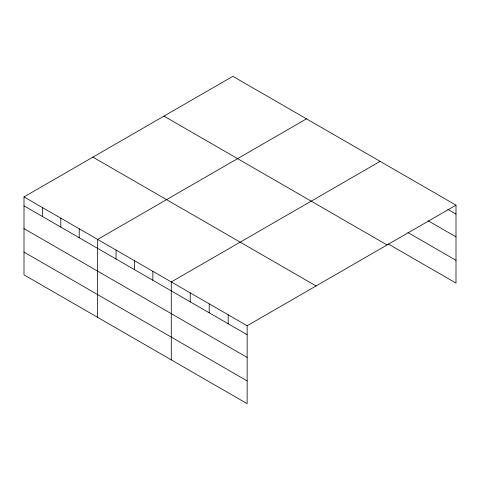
<?xml version="1.0" encoding="UTF-8"?>
<svg xmlns="http://www.w3.org/2000/svg" width="480" height="480" viewBox="0 0 480 480"><rect width="100%" height="100%" fill="white"/><g stroke="black" fill="none" stroke-linecap="round" stroke-linejoin="round"><path stroke-width="0.72" d="M24 196.92L247.14 325.746L247.14 403.668L24 274.836L24 196.92L232.86 76.332L456 205.164L456 283.08L388.35 244.026M306.498 118.848L97.638 239.43L97.638 317.352M380.13 161.358L171.27 281.946L171.27 359.868M247.14 325.746L456 205.164M447.78 209.358L456 214.104M428.184 220.806L456 236.868M407.952 232.578L456 260.322M163.938 116.124L387.078 244.956M92.922 157.128L316.062 285.954M24 205.86L247.14 334.692M24 228.624L247.14 357.45M24 252.078L247.14 380.904M228.174 314.796L228.174 323.742M209.202 303.846L209.202 312.792M190.236 292.896L190.236 301.836M152.862 271.314L152.862 280.26M134.454 260.688L134.454 269.634M116.046 250.062L116.046 259.002M79.224 228.804L79.224 237.744M60.816 218.178L60.816 227.118M42.408 207.546L42.408 216.492"/></g></svg>
